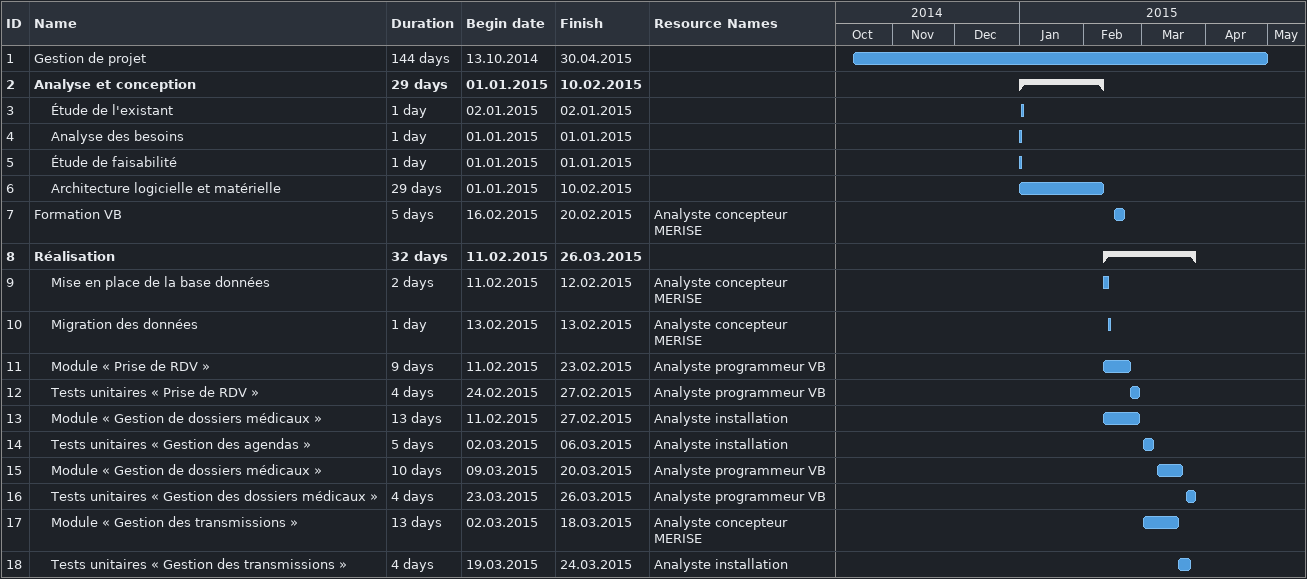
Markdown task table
| ID | Level | Task | Duration | Start | Finish | Resources |
|---|---|---|---|---|---|---|
| 1 | 1 | Gestion de projet | 144d | 2014-10-13 | 2015-04-30 |  |
| 2 | 1 | **Analyse et conception** | 29d | 2015-01-01 | 2015-02-10 |  |
| 3 | 2 | Étude de l'existant | 1d | 2015-01-02 | 2015-01-02 |  |
| 4 | 2 | Analyse des besoins | 1d | 2015-01-01 | 2015-01-01 |  |
| 5 | 2 | Étude de faisabilité | 1d | 2015-01-01 | 2015-01-01 |  |
| 6 | 2 | Architecture logicielle et matérielle | 29d | 2015-01-01 | 2015-02-10 |  |
| 7 | 1 | Formation VB | 5d | 2015-02-16 | 2015-02-20 | Analyste concepteur MERISE |
| 8 | 1 | **Réalisation** | 32d | 2015-02-11 | 2015-03-26 |  |
| 9 | 2 | Mise en place de la base données | 2d | 2015-02-11 | 2015-02-12 | Analyste concepteur MERISE |
| 10 | 2 | Migration des données | 1d | 2015-02-13 | 2015-02-13 | Analyste concepteur MERISE |
| 11 | 2 | Module « Prise de RDV » | 9d | 2015-02-11 | 2015-02-23 | Analyste programmeur VB |
| 12 | 2 | Tests unitaires « Prise de RDV » | 4d | 2015-02-24 | 2015-02-27 | Analyste programmeur VB |
| 13 | 2 | Module « Gestion de dossiers médicaux » | 13d | 2015-02-11 | 2015-02-27 | Analyste installation |
| 14 | 2 | Tests unitaires « Gestion des agendas » | 5d | 2015-03-02 | 2015-03-06 | Analyste installation |
| 15 | 2 | Module « Gestion de dossiers médicaux » | 10d | 2015-03-09 | 2015-03-20 | Analyste programmeur VB |
| 16 | 2 | Tests unitaires « Gestion des dossiers médicaux » | 4d | 2015-03-23 | 2015-03-26 | Analyste programmeur VB |
| 17 | 2 | Module « Gestion des transmissions » | 13d | 2015-03-02 | 2015-03-18 | Analyste concepteur MERISE |
| 18 | 2 | Tests unitaires « Gestion des transmissions » | 4d | 2015-03-19 | 2015-03-24 | Analyste installation |
